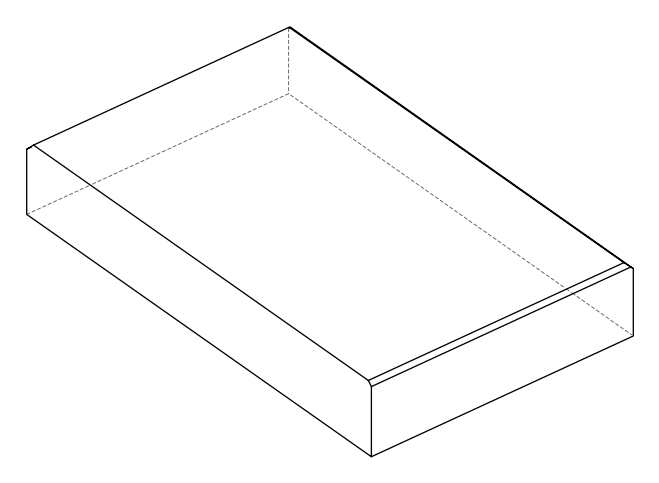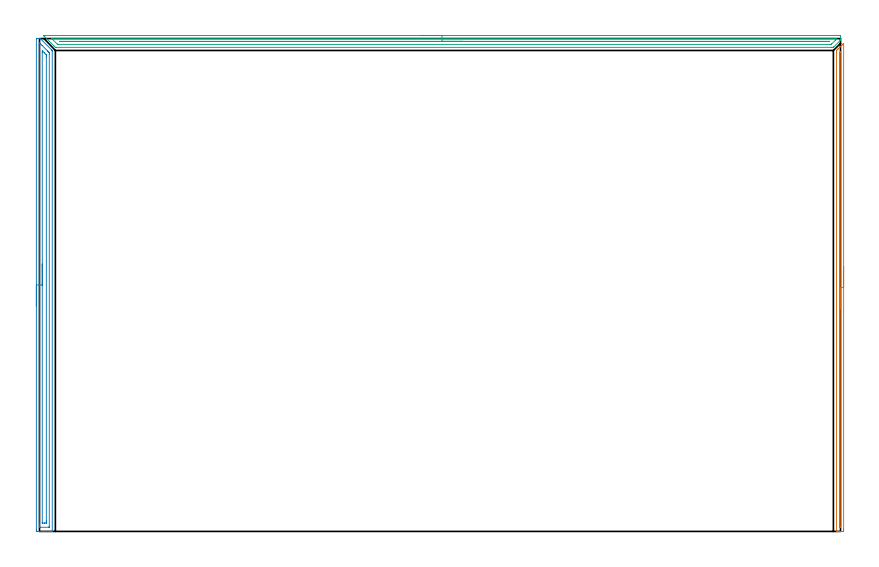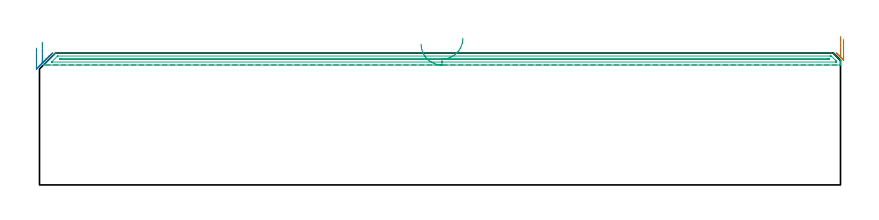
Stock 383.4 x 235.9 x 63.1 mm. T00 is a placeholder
(PLAN: 3 operations, 0 tool changes, 18.9 min)
(1 AREA_MILL | FG_CHAMFER_SURFACE | UGT0205_001 | 3.86 min | 1362 mm3)
(2 AREA_MILL_1 | FG_CHAMFER_SURFACE_1 | UGT0205_001 | 5.82 min | 6813 mm3)
(3 AREA_MILL_2 | FG_CHAMFER_SURFACE_2 | UGT0205_001 | 9.2 min | 6115 mm3)
(TOOL UGT0205_001 | Chamfer Mill 20 x 3 x 45 deg. | D20 FL50 Z2)
(OP 1 AREA_MILL)
G17 G21 G94 G90
T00 M6
G54
G17 G0 G90 X384.9 Y126.8 S1061 M3
G43 Z73.1 H0
Z69.7
G94 G1 Y126.762 Z68.828 F250.
Y126.648 Z67.963
Y126.459 Z67.112
Y126.197 Z66.28
Y125.863 Z65.474
Y125.46 Z64.7
Y124.991 Z63.964
Y124.46 Z63.272
Y123.871 Z62.629
Y123.228 Z62.04
Y122.536 Z61.508
Y121.8 Z61.04
Y121.026 Z60.637
Y120.22 Z60.303
Y119.388 Z60.041
Y118.536 Z59.852
Y117.672 Z59.738
Y116.8 Z59.7
Y1.124
X384.899 Y0.623 Z59.701
X384.895 Y0.235 Z59.702
X384.891 Y0.01 Z59.704
X384.515 Y0. Z60.079
X383.983 Z60.614
X383.638 Z60.958
X383.106 Z61.49
X382.762 Z61.833
X381.802 Z62.797
X381.649 Y0.003 Z62.944
X381.502 Y0.01 Z63.089
X381.5 Y0.176 Z63.1
Y229.403
X381.506 Y230.202 Z63.092
X381.597 Y230.296 Z63.
X381.885 Y230.587 Z62.71
X382.042 Y230.743 Z62.556
X382.164 Y230.865 Z62.434
X382.323 Y231.026 Z62.271
X382.843 Y231.543 Z61.756
X383.085 Y231.786 Z61.513
X383.2 Y231.902 Z61.396
X383.773 Y232.473 Z60.827
X383.979 Y232.679 Z60.619
X384.077 Y232.778 Z60.519
X384.277 Y232.977 Z60.322
X384.348 Y233.048 Z60.252
X384.78 Y233.481 Z59.818
X384.876 Y233.573 Z59.722
X384.894 Y233.583 Z59.703
X384.899 Y233.573 Z59.699
X384.9 Y116.8 Z59.7
X383.486 Z61.114
X383.485 Y2.41 Z61.115
X383.484 Y2.338 Z61.116
X383.479 Y2.015 Z61.121
X383.16 Y2.004 Z61.44
X382.981 Y2.005 Z61.619
X382.949 Y2.007 Z61.651
X382.921 Y2.012 Z61.679
X382.92 Y2.054 Z61.68
X382.916 Y2.253 Z61.684
X382.915 Y2.41 Z61.685
X382.914 Y2.993 Z61.686
Y228.353
X382.915 Y228.509 Z61.685
X382.921 Y229.091 Z61.679
X382.924 Y229.162 Z61.676
X382.96 Y229.201 Z61.64
X383.154 Y229.403 Z61.446
X383.256 Y229.504 Z61.344
X383.401 Y229.644 Z61.199
X383.471 Y229.709 Z61.129
X383.479 Y229.565 Z61.121
X383.483 Y229.403 Z61.117
X383.485 Y229.232 Z61.115
X383.486 Y116.8 Z61.114
Y115.928 Z61.152
Y115.063 Z61.266
Y114.212 Z61.455
Y113.38 Z61.717
Y112.574 Z62.051
Y111.8 Z62.454
Y111.064 Z62.923
Y110.372 Z63.454
Y109.729 Z64.043
Y109.14 Z64.686
Y108.608 Z65.378
Y108.14 Z66.114
Y107.737 Z66.888
Y107.403 Z67.694
Y107.141 Z68.526
Y106.952 Z69.378
Y106.838 Z70.243
Y106.8 Z71.114
G0 Z73.1
M5
M2
(OP 2 AREA_MILL_1)
G17 G21 G94 G90
T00 M6
G54
G17 G0 G90 X-1.5 Y107.95 S1061 M3
G43 Z73.1 H0
Z65.5
G94 G1 Y107.988 Z64.628 F250.
Y108.102 Z63.764
Y108.291 Z62.912
Y108.553 Z62.08
Y108.887 Z61.274
Y109.29 Z60.5
Y109.759 Z59.764
Y110.29 Z59.072
Y110.879 Z58.429
Y111.522 Z57.84
Y112.214 Z57.309
Y112.95 Z56.84
Y113.724 Z56.437
Y114.53 Z56.103
Y115.362 Z55.841
Y116.214 Z55.652
Y117.078 Z55.538
Y117.95 Z55.5
X-1.499 Y235.742 Z55.501
X-1.496 Y235.899
X-1.495 Y235.9 Z55.502
X-1.186 Z55.809
X-0.569 Z56.43
X0.248 Z57.247
X0.403 Z57.395
X0.404 Z57.396
X0.557 Y235.743 Z57.557
X5.786 Y230.514 Z62.785
X5.912 Y230.388 Z62.912
X5.968 Y230.331 Z62.968
X6.096 Y230.195 Z63.09
X6.1 Y229.942 Z63.1
Y0.158
X6.097 Y0.01 Z63.088
X5.99 Y0.002 Z62.982
X5.878 Y0. Z62.877
X5.532 Z62.531
X4.915 Z61.909
X2.863 Z59.86
X2.3 Z59.295
X1.71 Z58.705
X-1.098 Z55.899
X-1.186 Y0.001 Z55.81
X-1.493 Y0.01 Z55.504
X-1.498 Y0.285 Z55.501
X-1.5 Y0.604 Z55.5
Y0.925
Y117.95
X-0.086 Z56.914
X-0.085 Y233.511 Z56.915
X-0.084 Y233.726 Z56.916
X-0.081 Y233.833 Z56.919
X-0.079 Y233.88 Z56.921
X-0.066 Y233.889 Z56.934
X0.334 Y233.511 Z57.334
X0.557 Y233.292 Z57.557
X1.232 Y232.619 Z58.232
X3.909 Y229.942 Z60.909
X4.043 Y229.806 Z61.043
X4.415 Y229.428 Z61.415
X4.604 Y229.234 Z61.604
X4.679 Y229.139 Z61.679
X4.68 Y229.049 Z61.68
X4.685 Y228.392 Z61.685
Y2.389
X4.682 Y2.06 Z61.682
X4.68 Y2.021 Z61.68
X4.678 Y2.01 Z61.678
X4.651 Y2.007 Z61.651
X4.55 Y2.003 Z61.55
X4.423 Y2. Z61.423
X0.557 Z57.557
X0.063 Y2.002 Z57.063
X-0.05 Y2.007 Z56.95
X-0.071 Y2.009 Z56.929
X-0.079 Y2.046 Z56.921
X-0.082 Y2.151 Z56.918
X-0.084 Y2.389 Z56.916
X-0.086 Y3.047 Z56.914
Y3.281
Y117.95
X1.328 Z58.328
X1.329 Y229.151 Z58.329
X1.334 Y229.942 Z58.334
X1.336 Y230.037 Z58.336
X1.428 Y229.966 Z58.428
X1.457 Y229.942 Z58.457
X2.352 Y229.049 Z59.352
X3.172 Y228.228 Z60.172
X3.24 Y228.157 Z60.24
X3.263 Y228.126 Z60.263
X3.266 Y228.104 Z60.266
X3.269 Y228.057 Z60.269
X3.271 Y227.265 Z60.271
X3.272 Y227.162 Z60.272
X3.271 Y4.964 Z60.271
X3.267 Y4.174 Z60.267
X3.265 Y4.078 Z60.265
X3.251 Y4.01 Z60.251
X3.172 Y4.008 Z60.172
X2.469 Y4.001 Z59.469
X2.3 Y4. Z59.3
X1.597 Y4.001 Z58.597
X1.428 Y4.004 Z58.428
X1.372 Y4.008 Z58.372
X1.335 Y4.013 Z58.335
X1.333 Y4.072 Z58.333
X1.33 Y4.174 Z58.33
X1.329 Y4.276 Z58.329
X1.328 Y117.95 Z58.328
Y118.822 Z58.367
Y119.687 Z58.48
Y120.538 Z58.669
Y121.37 Z58.932
Y122.176 Z59.265
Y122.95 Z59.668
Y123.686 Z60.137
Y124.378 Z60.668
Y125.021 Z61.257
Y125.61 Z61.901
Y126.142 Z62.593
Y126.61 Z63.328
Y127.013 Z64.102
Y127.347 Z64.908
Y127.609 Z65.74
Y127.798 Z66.592
Y127.912 Z67.457
Y127.95 Z68.328
G0 Z73.1
M5
M2
(OP 3 AREA_MILL_2)
G17 G21 G94 G90
T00 M6
G54
G17 G0 G90 X182.65 Y237.4 S1061 M3
G43 Z73.1 H0
Z67.4
G94 G1 X182.688 Z66.528 F250.
X182.802 Z65.664
X182.991 Z64.812
X183.253 Z63.98
X183.587 Z63.174
X183.99 Z62.4
X184.458 Z61.664
X184.99 Z60.972
X185.579 Z60.329
X186.222 Z59.74
X186.914 Z59.209
X187.65 Z58.74
X188.424 Z58.337
X189.23 Z58.003
X190.062 Z57.741
X190.913 Z57.552
X191.778 Z57.438
X192.65 Z57.4
X383.1
X383.238 Y237.397 Z57.403
X383.398 Y237.391 Z57.405
X383.4 Y237.107 Z57.689
Y236.783 Z58.012
Y236.134 Z58.666
Y235.646 Z59.153
X383.397 Y235.112 Z59.684
X383.391 Y235.093 Z59.704
X383.297 Y234.997 Z59.801
X383.238 Y234.937 Z59.861
X380.171 Y231.87 Z62.928
X380.113 Y231.813 Z62.986
X380.005 Y231.705 Z63.091
X379.99 Y231.702 Z63.094
X379.221 Y231.7 Z63.1
X7.865
X7.596 Y231.705 Z63.091
X6.983 Y232.317 Z62.483
X2.211 Y237.088 Z57.71
X2.068 Y237.23 Z57.567
X1.913 Y237.388 Z57.41
Y237.395 Z57.403
Y237.399 Z57.399
X1.984 Y237.4 Z57.4
X192.65
Y235.986 Z58.814
X381.006 Y235.985 Z58.815
X381.102 Y235.984 Z58.816
X381.293 Y235.979 Z58.821
X381.391 Y235.974 Z58.826
X381.394 Y235.946 Z58.854
X381.396 Y235.89 Z58.91
Y235.693 Z59.107
X381.392 Y235.595 Z59.205
X381.388 Y235.549 Z59.251
X381.368 Y235.527 Z59.273
X381.006 Y235.156 Z59.644
X380.927 Y235.076 Z59.724
X379.14 Y233.291 Z61.509
X379.056 Y233.21 Z61.59
X378.974 Y233.135 Z61.665
X378.711 Y233.121 Z61.679
X378.52 Y233.116 Z61.684
X378.423 Y233.115 Z61.685
X8.853
X8.757 Y233.116 Z61.684
X8.662 Y233.119 Z61.681
X8.64 Y233.122 Z61.678
X8.626 Y233.131 Z61.669
X8.596 Y233.157 Z61.643
X8.54 Y233.21 Z61.59
X6.079 Y235.671 Z59.129
X5.866 Y235.89 Z58.91
X5.795 Y235.966 Z58.834
X5.787 Y235.979 Z58.821
X5.824 Y235.982 Z58.818
X5.888 Y235.984 Z58.816
X5.984 Y235.985 Z58.815
X6.079 Y235.986 Z58.814
X192.65
Y234.572 Z60.228
X377.86 Y234.571 Z60.229
X377.903 Y234.57 Z60.23
X377.924 Y234.569 Z60.231
X377.952 Y234.566 Z60.234
X377.942 Y234.554 Z60.246
X377.92 Y234.535 Z60.265
X377.898 Y234.533 Z60.267
X377.478 Y234.529 Z60.271
X377.435
X10.543 Y234.528 Z60.272
X10.116 Y234.53 Z60.27
X9.713 Y234.534 Z60.266
X9.685 Y234.535 Z60.265
X9.65 Y234.556 Z60.244
X9.646 Y234.566 Z60.234
X10.118 Y234.571 Z60.229
X192.65 Y234.572 Z60.228
X193.522 Z60.267
X194.386 Z60.38
X195.238 Z60.569
X196.07 Z60.832
X196.876 Z61.165
X197.65 Z61.568
X198.386 Z62.037
X199.078 Z62.568
X199.721 Z63.157
X200.31 Z63.801
X200.841 Z64.493
X201.31 Z65.228
X201.713 Z66.002
X202.047 Z66.808
X202.309 Z67.64
X202.498 Z68.492
X202.612 Z69.357
X202.65 Z70.228
G0 Z73.1
M5
M2
